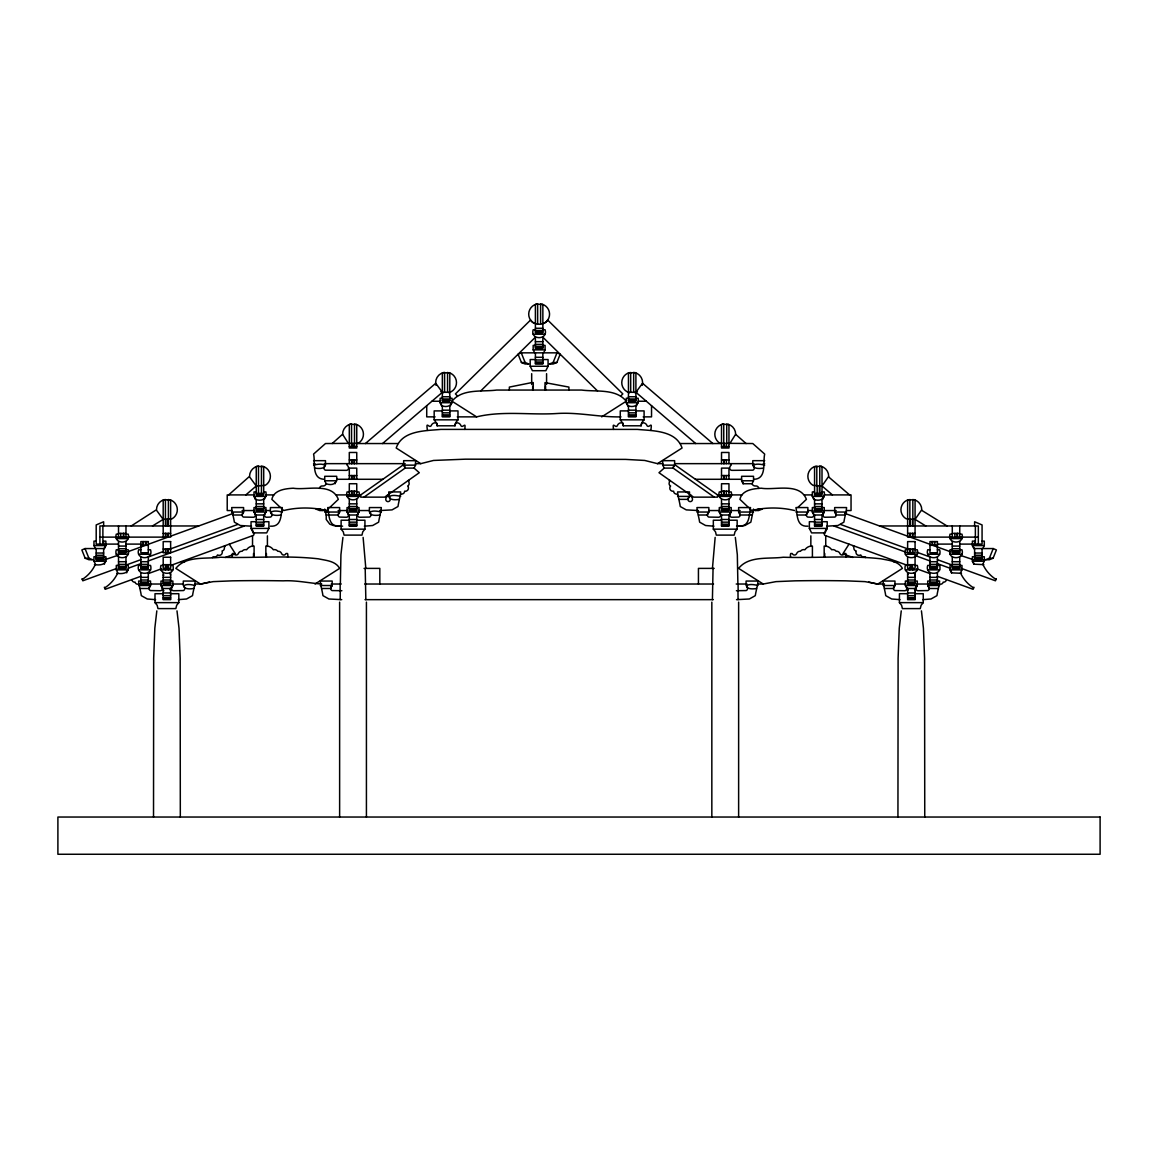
<?xml version="1.0" encoding="UTF-8"?>
<svg xmlns="http://www.w3.org/2000/svg" width="1158" height="1158" viewBox="0 0 1158 1158"><rect width="100%" height="100%" fill="white"/><g stroke="black" fill="none" stroke-linecap="round" stroke-linejoin="round"><path stroke-width="1.5" d="M340.119 590.725L340.191 584.023M340.206 599.656L340.293 590.725M712.416 599.656L713.053 568.39M340.365 584.023L340.93 554.74L342.927 537.399M712.445 568.39L715.152 537.399M85.171 558.243L88.905 558.243L92.626 559.734L88.905 559.734L85.171 558.243L81.856 549.949L85.026 548.559L104.379 548.559L105.87 545.592L105.87 541.119L103.641 541.119L103.641 544.101L96.201 544.101L96.201 524.936L103.641 521.766L103.641 525.964M94.435 564.626C100.746 565.567 107.564 564.612 105.87 556.752L103.641 556.752M116.755 573.297C123.081 574.223 129.899 573.282 128.205 565.422L125.976 565.422M178.231 599.656L186.568 598.99L192.518 595.646C193.227 590.58 194.862 585.977 195.21 581.055L183.297 581.055L183.297 585.514A3.908 3.908 0 0 1 184.788 588.496A2.229 2.229 0 0 1 183.398 590.566L173.613 590.725A2.229 2.229 0 0 1 171.384 588.496L162.453 588.496A2.229 2.229 0 0 1 160.209 590.725L150.424 590.566A2.229 2.229 0 0 1 149.049 588.496L150.54 585.514L150.54 581.055L148.311 581.055M256.251 491.933L254.007 491.933L254.007 496.406A3.908 3.908 0 0 1 255.498 499.373C261.954 501.834 267.324 498.649 265.92 491.933L263.691 491.933M270.393 526.181C281.886 527.02 280.728 514.89 282.306 507.566L270.393 507.566L270.393 512.039A3.908 3.908 0 0 1 271.884 515.006A2.229 2.229 0 0 1 270.509 517.076L266.673 517.25A2.229 2.229 0 0 1 264.429 515.006L255.498 515.006A2.229 2.229 0 0 1 253.269 517.25L243.484 517.076A2.229 2.229 0 0 1 242.109 515.006L243.585 512.039L243.585 507.566L231.687 507.566C232.02 512.487 233.655 517.09 234.365 522.157L240.314 525.515L251.532 526.181M326.223 483.74C332.679 486.201 338.049 483.016 336.645 476.3L324.732 476.3L324.732 480.773L326.223 483.74A3.532 3.532 0 0 1 322.503 485.984A2.663 2.663 0 0 0 319.521 488.444M364.336 526.181L372.673 525.515L378.637 522.157C379.332 517.09 380.968 512.487 381.315 507.566L369.402 507.566L369.402 512.039A3.908 3.908 0 0 1 370.893 515.006A2.229 2.229 0 0 1 369.518 517.076L359.718 517.25A2.229 2.229 0 0 1 357.489 515.006L348.558 515.006A2.229 2.229 0 0 1 346.329 517.25L339.511 517.076A2.229 2.229 0 0 1 338.136 515.006L339.627 512.039L339.627 507.566L327.714 507.566C329.292 514.89 328.119 527.02 339.627 526.181M379.824 510.548L392.026 509.882L397.99 506.524C398.685 501.457 400.321 496.854 400.668 491.933L388.755 491.933L388.755 496.406A3.908 3.908 0 0 1 390.246 499.373A2.229 2.229 0 0 1 388.871 501.443L388.017 501.617A2.229 2.229 0 0 1 385.773 499.373A3.908 3.908 0 0 1 387.264 496.406L387.264 495.306M414.072 468.107L415.548 465.14L415.548 460.667L403.65 460.667L403.65 465.14A3.908 3.908 0 0 1 405.126 468.107L414.072 468.107L419.283 472.71L384.659 497.144L360.717 497.144L360.717 494.915L403.65 464.604M442.356 398.251L440.127 398.251L440.127 402.723A3.908 3.908 0 0 1 441.603 405.691C448.059 408.152 453.429 404.967 452.025 398.251L449.796 398.251M442.356 410.902L434.163 410.902L434.163 419.833L436.667 423.278A7.817 7.817 0 0 1 437.145 425.797L455.007 425.797L455.832 422.482L457.989 419.833L457.989 410.902L449.796 410.902M543.594 352.843L545.085 349.861L545.085 345.402L542.856 345.402M628.461 398.251L626.232 398.251L626.232 402.723A3.908 3.908 0 0 1 627.723 405.691C634.164 408.152 639.549 404.967 638.145 398.251L635.901 398.251M628.461 410.902L620.268 410.902L620.268 419.833L622.772 423.278A7.817 7.817 0 0 1 623.25 425.797L641.112 425.797L641.937 422.482L644.094 419.833L644.094 410.902L635.901 410.902M752.034 483.74L753.525 480.773L753.525 476.3L741.612 476.3L741.612 480.773A3.908 3.908 0 0 1 743.103 483.74L752.034 483.74A3.532 3.532 0 0 0 755.754 485.984A2.663 2.663 0 0 1 758.736 488.444M736.546 526.181L744.884 525.515L750.847 522.157L753.525 509.057M754.263 479.282C767.045 478.659 762.746 462.042 764.685 454.081L752.787 443.543L720.03 443.282A10.422 10.422 0 0 1 722.534 424.19L728.961 424.61L728.961 448.016L721.521 448.016L721.521 424.61L722.534 424.19M736.531 599.656L749.356 598.99L755.305 595.646C756.015 590.58 757.65 585.977 757.998 581.055L746.085 581.055L746.085 585.514A3.908 3.908 0 0 1 747.576 588.496A2.229 2.229 0 0 1 746.186 590.566L736.401 590.725M814.566 491.933L812.337 491.933L812.337 496.406A3.908 3.908 0 0 1 813.828 499.373C820.269 501.834 825.654 498.649 824.25 491.933L822.006 491.933M826.725 526.181L837.943 525.515L843.893 522.157C844.602 517.09 846.237 512.487 846.585 507.566L834.672 507.566L834.672 512.039L836.163 515.006A2.229 2.229 0 0 1 834.773 517.076L824.988 517.25A2.229 2.229 0 0 1 822.759 515.006L824.25 512.039L824.25 507.566L822.006 507.566M814.566 521.708L809.355 521.708L809.355 528.41L811.584 532.883L824.988 532.883L827.217 528.41L827.217 521.708L822.006 521.708M929.961 581.055L927.717 581.055L927.717 585.514L929.208 588.496A2.229 2.229 0 0 1 927.833 590.566L918.048 590.725A2.229 2.229 0 0 1 915.804 588.496L917.295 585.514L917.295 581.055L915.066 581.055M922.665 599.656L931.003 598.99L936.952 595.646C937.647 590.58 939.283 585.977 939.63 581.055L937.401 581.055M982.809 548.559L984.3 545.592L984.3 541.119L982.071 541.119M642.256 385.353L642.603 382.647A10.422 10.422 0 0 0 634.888 372.586L628.461 373.006L628.461 401.233L635.901 401.233L635.901 373.006L634.888 372.586M729.815 443.543L735.663 434.25A10.422 10.422 0 0 0 727.933 424.19M815.594 466.269A10.422 10.422 0 0 0 813.075 485.361L822.006 485.984L828.708 476.343A10.422 10.422 0 0 0 820.993 466.269L814.566 466.688L814.566 494.915L822.006 494.915L822.006 466.688L820.993 466.269M908.654 499.663A10.422 10.422 0 0 0 906.135 518.755L915.066 519.377L921.768 509.723A10.422 10.422 0 0 0 914.038 499.663L907.626 500.082L907.626 537.124L978.336 537.124M156.822 610.874L154.825 628.215L153.667 658.251L153.522 817.041M901.257 610.874L899.259 628.215L898.101 658.251L897.942 817.041M973.892 587.207L973.125 589.306L937.401 576.308M996.227 578.696L995.46 580.795L961.357 568.39M553.119 362.512L556.998 352.843L560.168 354.218L556.853 362.512L553.119 364.003L549.399 364.003L553.119 362.512L556.853 362.512M985.632 559.734L989.366 558.243L993.231 548.559L996.401 549.949L993.086 558.243L989.366 559.734L983.185 559.734M849.002 544.173L842.85 553.814L852.881 557.461M628.461 392.301L635.901 392.301L642.531 383.269L712.865 443.543M853.764 545.896L853.243 546.431A1.795 1.795 0 0 1 853.88 547.98A2.794 2.794 0 0 0 856.196 550.976A3.156 3.156 0 0 0 860.756 554.943A2.794 2.794 0 0 0 864.056 556.81A1.795 1.795 0 0 1 865.663 557.23L865.663 557.563M620.789 395.964L622.83 393.894L547.662 320.013C544.144 325.731 534.128 325.731 530.596 320.013L455.427 393.894L457.468 395.964M480.758 390.912L535.401 337.21L535.401 348.37L542.856 348.37L542.856 337.21L597.499 390.912M328.669 508.521L326.527 510.548C312.892 507.161 297.288 507.161 283.652 510.548L281.51 508.521M329.74 507.494L338.324 499.373C331.854 482.133 306.552 490.471 293.292 488.213C285.36 488.662 273.809 489.906 271.855 499.373L280.439 507.494M797.833 507.494L806.402 499.373C799.932 482.133 774.63 490.471 761.385 488.213C753.438 488.662 741.887 489.906 739.933 499.373L748.517 507.494M332.172 443.543L342.594 434.25A10.422 10.422 0 0 1 350.324 424.19L356.751 424.61L356.751 448.016L349.296 448.016L349.296 424.61L350.324 424.19M125.976 534.156L128.205 534.156C131.549 544.665 112.948 544.665 116.292 534.156L118.521 534.156M125.976 549.789L128.205 549.789C131.549 560.298 112.948 560.298 116.292 549.789L118.521 549.789M148.311 549.789L150.54 549.789C153.884 560.298 135.283 560.298 138.627 549.789L140.856 549.789M148.311 565.422L150.54 565.422C153.884 575.931 135.283 575.931 138.627 565.422L140.856 565.422M254.456 532.883L253.559 535.329L170.631 565.48L172.875 565.422C176.219 575.931 157.618 575.931 160.962 565.422L163.191 565.422M170.631 593.707L178.824 593.707L178.824 602.638L176.667 605.287L175.842 608.601L157.98 608.601L157.155 605.287L154.998 602.638L154.998 593.707L163.191 593.707M263.691 521.708L268.902 521.708L268.902 528.41L266.673 532.883L253.269 532.883A5.862 5.862 0 0 0 251.04 528.41L251.04 521.708L256.251 521.708M356.751 491.933L358.98 491.933C362.324 502.442 343.723 502.442 347.067 491.933L349.296 491.933M542.856 329.769L545.085 329.769C548.429 340.278 529.828 340.278 533.172 329.769L535.401 329.769M542.856 359.545L548.067 359.545L548.067 366.246L545.823 370.705L532.434 370.705L530.19 366.246L530.19 359.545L535.401 359.545M356.751 520.217L364.929 520.217L364.929 529.163L362.772 531.797L361.962 535.112L344.085 535.112L343.26 531.797L341.118 529.163L341.118 520.217L349.296 520.217M714.254 497.144L673.131 468.107L664.2 468.107L658.989 472.71L693.599 497.144L717.555 497.144L717.555 494.915L674.622 464.604M728.961 491.933L731.19 491.933C734.534 502.442 715.933 502.442 719.277 491.933L721.521 491.933M728.961 520.217L737.154 520.217L737.154 529.163L734.997 531.797L734.172 535.112L716.31 535.112L715.485 531.797L713.328 529.163L713.328 520.217L721.521 520.217M915.066 549.789L917.295 549.789C920.639 560.298 902.039 560.298 905.382 549.789L907.626 549.789M915.066 565.422L917.295 565.422C920.639 575.931 902.039 575.931 905.382 565.422L907.626 565.422L824.699 535.329L823.801 532.883M937.401 549.789L939.63 549.789C942.974 560.298 924.374 560.298 927.717 549.789L929.961 549.789M959.736 534.156L961.965 534.156C965.309 544.665 946.708 544.665 950.052 534.156L952.281 534.156M937.401 565.422L939.63 565.422C942.974 575.931 924.374 575.931 927.717 565.422L929.961 565.422M959.736 549.789L961.965 549.789C965.309 560.298 946.708 560.298 950.052 549.789L952.281 549.789M915.066 593.707L923.259 593.707L923.259 602.638L921.102 605.287L920.277 608.601L902.415 608.601L901.59 605.287L899.433 602.638L899.433 593.707L907.626 593.707M959.736 565.422L961.965 565.422L961.965 569.881L960.474 572.863A34.306 34.306 0 0 0 973.646 587.902M982.071 556.752L984.3 556.752L984.3 561.225L982.809 564.192A34.697 34.697 0 0 0 995.981 579.391M228.662 494.915L249.549 476.343A10.422 10.422 0 0 1 257.279 466.269L263.691 466.688L263.691 494.915L256.251 494.915L256.251 466.688L257.279 466.269M245.829 494.915L256.251 485.984L265.182 485.361A10.422 10.422 0 0 0 262.663 466.269M365.407 443.543L435.741 383.269L442.356 392.301L449.796 392.301M382.56 443.543L442.356 392.301M364.003 497.144L405.126 468.107L403.65 465.14L415.548 465.14M315.063 584.023L339.627 568.39C335.588 560.892 325.76 560.443 318.349 558.822C285.881 555.131 253.095 558.33 220.512 557.23C205.994 559.155 185.989 555.536 175.842 568.39L200.421 584.023L213.173 581.634L232.324 580.838A1523.016 1523.016 0 0 1 283.16 580.838C296.216 580.144 309.012 583.111 321.75 584.023M601.668 416.866L626.232 401.233C616.099 388.364 596.081 391.983 581.562 390.058L496.695 390.058C482.177 391.983 462.172 388.364 452.025 401.233L476.604 416.866C502.688 410.54 530.451 415.244 556.998 413.507C578.595 412.089 599.612 417.358 620.963 416.866M657.498 463.649L682.062 448.016C676.011 430.269 652.794 430.863 637.392 429.401L440.865 429.401C425.478 430.863 402.26 430.269 396.195 448.016L420.759 463.649L433.526 460.45L465.429 459.176L625.595 459.393L644.731 460.45L657.498 463.649L662.825 463.649M131.245 525.964L156.489 509.723A10.422 10.422 0 0 1 164.219 499.663L170.631 500.082L170.631 537.124L99.921 537.124M152.509 525.964L163.191 519.377L172.122 518.755A10.422 10.422 0 0 0 169.618 499.663M669.874 480.396L669.208 480.758A1.795 1.795 0 0 1 669.324 482.408A2.794 2.794 0 0 0 670.583 485.998A3.156 3.156 0 0 0 673.652 491.195A2.794 2.794 0 0 0 676.2 494.017A1.795 1.795 0 0 1 677.589 494.915M556.998 352.843L521.259 352.843L518.089 354.218L521.418 362.512L525.139 364.003L528.859 364.003L525.139 362.512L521.418 362.512M536.429 304.105L535.401 304.525L535.401 332.737L542.856 332.737L542.856 304.525L536.429 304.105A10.422 10.422 0 0 0 533.925 323.198M443.384 372.586L442.356 373.006L442.356 401.233L449.796 401.233L449.796 373.006L443.384 372.586A10.422 10.422 0 0 0 435.654 382.647L436.016 385.353M164.219 499.663L163.191 500.082L163.191 537.124M448.768 392.721L451.287 391.679A10.422 10.422 0 0 0 448.768 372.586M634.888 392.721L637.392 391.679M209.497 582.025L201.159 584.023L195.21 584.023M763.209 584.023L775.961 581.634L795.112 580.838A1523.016 1523.016 0 0 1 845.948 580.838L865.084 581.634L877.851 584.023L902.415 568.39C898.376 560.892 888.548 560.443 881.137 558.822C848.669 555.131 815.883 558.33 783.3 557.23C768.782 559.155 748.777 555.536 738.63 568.39L763.209 584.023L757.81 584.023M118.637 555.087L104.756 559.734M127.626 551.816L145.503 545.317M148.311 544.303L168.026 537.124L168.026 533.404M170.631 536.183L233.438 513.341M116.9 568.39L82.797 580.795L82.03 578.696M125.976 565.09L140.856 559.676M163.191 551.555L148.311 556.969L148.311 568.39L140.856 568.39L140.856 557.23M170.125 549.037L237.622 524.502M128.205 568.245L140.856 563.642M148.311 560.935L244.222 526.05M140.856 576.308L105.132 589.306L104.365 587.207M148.311 573.601L161.541 568.795M225.376 557.461L235.407 553.814L229.255 544.173M738.63 526.181C750.138 527.02 748.98 514.89 750.543 507.566L738.63 507.566L738.63 512.039A3.908 3.908 0 0 1 740.121 515.006A2.229 2.229 0 0 1 738.746 517.076L731.943 517.25A2.229 2.229 0 0 1 729.699 515.006L720.768 515.006A2.229 2.229 0 0 1 718.539 517.25L708.754 517.076A2.229 2.229 0 0 1 707.364 515.006L708.855 512.039L708.855 507.566L696.942 507.566C697.29 512.487 698.925 517.09 699.635 522.157L705.584 525.515L713.921 526.181M535.401 328.279L542.856 328.279M535.401 330.508L542.856 330.508M535.401 331.999L542.856 331.999M533.172 334.228L545.085 334.228M535.401 341.668L542.856 341.668M535.401 344.36L542.856 344.36M535.401 345.402L533.172 345.402L533.172 349.861L534.663 352.843M535.401 346.358L542.856 346.358M535.401 347.704L542.856 347.704M533.172 349.861L545.085 349.861M535.401 357.301L542.856 357.301M535.401 359.993L542.856 359.993M535.401 361.991L542.856 361.991M535.401 363.337L542.856 363.337M530.19 366.246L548.067 366.246M442.356 396.76L449.796 396.76M628.461 396.76L635.901 396.76M442.356 398.989L449.796 398.989M628.461 398.989L635.901 398.989M442.356 400.48L449.796 400.48M628.461 400.48L635.901 400.48M431.934 401.233L440.127 401.233M638.145 401.233L646.323 401.233M442.356 410.164L449.796 410.164M628.461 410.164L635.901 410.164M442.356 412.841L449.796 412.841M628.461 412.841L635.901 412.841M442.356 414.854L449.796 414.854M628.461 414.854L635.901 414.854M442.356 416.185L449.796 416.185M628.461 416.185L635.901 416.185M435.09 416.866L426.723 416.866L426.723 405.691M457.294 416.866L476.604 416.866M643.168 416.866L651.534 416.866L651.534 405.691M434.163 419.833L457.989 419.833M620.268 419.833L644.094 419.833M436.465 422.815L434.916 422.815A4.183 4.183 0 0 0 431.181 425.797C428.822 428.59 425.724 420.021 427.461 430.4M455.687 422.815L457.236 422.815A4.183 4.183 0 0 1 460.971 425.797C462.882 428.576 466.211 420.774 464.691 429.401M622.57 422.815L621.021 422.815A4.183 4.183 0 0 0 617.301 425.797C615.39 428.576 612.046 420.774 613.566 429.401M641.793 422.815L643.356 422.815A4.183 4.183 0 0 1 647.076 425.797C649.435 428.59 652.547 420.021 650.796 430.4M355.723 424.19A10.422 10.422 0 0 1 358.227 443.282L325.485 443.543L313.572 454.081C315.512 462.042 311.227 478.659 323.994 479.282M357.59 443.543L397.99 443.543M680.267 443.543L720.667 443.543M349.296 446.525L356.751 446.525M721.521 446.525L728.961 446.525M349.296 459.929L356.751 459.929M721.521 459.929L728.961 459.929M313.572 460.667L325.485 460.667L325.485 465.14A3.908 3.908 0 0 0 323.994 468.107A2.229 2.229 0 0 0 325.369 470.177L346.329 470.351A2.229 2.229 0 0 0 348.558 468.107A3.908 3.908 0 0 0 347.067 465.14L347.067 463.649M764.685 460.667L752.787 460.667L752.787 465.14A3.908 3.908 0 0 1 754.263 468.107A2.229 2.229 0 0 1 752.888 470.177L731.943 470.351A2.229 2.229 0 0 1 729.699 468.107A3.908 3.908 0 0 1 731.19 465.14L731.19 463.649M313.572 463.649L315.063 463.649M324.283 463.649L405.126 463.649M415.433 463.649L420.759 463.649M674.622 463.649L753.974 463.649M763.209 463.649L764.685 463.649M313.572 465.14C328.93 461.231 327.931 470.394 315.063 468.107M662.709 465.14L674.622 465.14L674.622 460.667L662.709 460.667L662.709 465.14L664.2 468.107M764.685 465.14C749.327 461.231 750.341 470.394 763.209 468.107M349.296 475.562L356.751 475.562M721.521 475.562L728.961 475.562M336.645 479.282L382.864 479.282M695.408 479.282L741.612 479.282M324.732 480.773L336.645 480.773A3.908 3.908 0 0 0 335.154 483.74M753.525 480.773L741.612 480.773L743.103 483.74M349.296 491.195L356.751 491.195M721.521 491.195L728.961 491.195M256.251 493.424L263.691 493.424M814.566 493.424L822.006 493.424M254.007 494.915L227.214 494.915L227.214 510.548L231.687 510.548M265.92 494.915L273.867 494.915M336.327 494.915L360.717 494.915M387.829 494.915L388.755 494.915M689.502 494.915L690.443 494.915M717.555 494.915L741.945 494.915M804.405 494.915L812.337 494.915M824.25 494.915L851.043 494.915L851.043 510.548L846.585 510.548M347.067 496.406L358.98 496.406M400.668 496.406C385.296 492.497 386.309 501.66 399.177 499.373M677.589 496.406L689.502 496.406L689.502 491.933L677.589 491.933C677.937 496.854 679.572 501.457 680.267 506.524L686.231 509.882L698.433 510.548M719.277 496.406L731.19 496.406M679.08 499.373L688.011 499.373A2.229 2.229 0 0 0 689.401 501.443L690.255 501.617A2.229 2.229 0 0 0 692.484 499.373A3.908 3.908 0 0 0 690.993 496.406L690.993 495.306M256.251 503.846L263.691 503.846M349.296 503.846L356.751 503.846M721.521 503.846L728.961 503.846M814.566 503.846L822.006 503.846M256.251 506.524L263.691 506.524M349.296 506.524L356.751 506.524M721.521 506.524L728.961 506.524M814.566 506.524L822.006 506.524M256.251 507.566L254.007 507.566L254.007 512.039A3.908 3.908 0 0 1 255.498 515.006L254.007 512.039L265.92 512.039L265.92 507.566L263.691 507.566M349.296 507.566L347.067 507.566L347.067 512.039A3.908 3.908 0 0 1 348.558 515.006L347.067 512.039L358.98 512.039L358.98 507.566L356.751 507.566M721.521 507.566L719.277 507.566L719.277 512.039A3.908 3.908 0 0 1 720.768 515.006L719.277 512.039L731.19 512.039L731.19 507.566L728.961 507.566M814.566 507.566L812.337 507.566L812.337 512.039A3.908 3.908 0 0 1 813.828 515.006L822.759 515.006A3.908 3.908 0 0 1 824.25 512.039L812.337 512.039L813.828 515.006A2.229 2.229 0 0 1 811.584 517.25L807.763 517.076A2.229 2.229 0 0 1 806.373 515.006L807.864 512.039L807.864 507.566L795.951 507.566C797.529 514.89 796.371 527.02 807.864 526.181M256.251 508.536L263.691 508.536M349.296 508.536L356.751 508.536M721.521 508.536L728.961 508.536M814.566 508.536L822.006 508.536M256.251 509.882L263.691 509.882M349.296 509.882L356.751 509.882M721.521 509.882L728.961 509.882M814.566 509.882L822.006 509.882M242.109 510.548L254.485 510.548M265.356 510.548L270.393 510.548M338.136 510.548L347.545 510.548M358.546 510.548L369.402 510.548M708.855 510.548L719.726 510.548M730.712 510.548L740.121 510.548M807.864 510.548L812.902 510.548M823.787 510.548L836.163 510.548M231.687 512.039L243.585 512.039A3.908 3.908 0 0 0 242.109 515.006L233.163 515.006A3.908 3.908 0 0 0 232.932 513.747A3.908 3.908 0 0 1 233.134 514.586M282.306 512.039C266.933 508.13 267.947 517.293 280.815 515.006M324.732 512.039L339.627 512.039A3.908 3.908 0 0 0 338.136 515.006L326.223 515.006L324.732 509.057M381.315 512.039C365.942 508.13 366.956 517.293 379.824 515.006M696.942 512.039L708.855 512.039A3.908 3.908 0 0 0 707.364 515.006L698.433 515.006M753.525 512.039L738.63 512.039L740.121 515.006L752.034 515.006M795.951 512.039L807.864 512.039A3.908 3.908 0 0 0 806.373 515.006L797.442 515.006M846.585 512.039L834.672 512.039A3.908 3.908 0 0 1 836.163 515.006L845.094 515.006A3.908 3.908 0 0 1 845.326 513.747M256.251 519.479L263.691 519.479M349.296 519.479L356.751 519.479M721.521 519.479L728.961 519.479M814.566 519.479L822.006 519.479M256.251 522.157L263.691 522.157M349.296 522.157L356.751 522.157M721.521 522.157L728.961 522.157M814.566 522.157L822.006 522.157M256.251 524.169L263.691 524.169M349.296 524.169L356.751 524.169M721.521 524.169L728.961 524.169M814.566 524.169L822.006 524.169M256.251 525.515L263.691 525.515M349.296 525.515L356.751 525.515M721.521 525.515L728.961 525.515M814.566 525.515L822.006 525.515M198.727 525.964L99.921 525.964L99.921 544.101M879.53 525.964L978.336 525.964L978.336 544.101M342.594 526.181L333.374 525.515L329.798 524.169L326.223 519.479L326.223 515.006M268.902 528.41L251.04 528.41L253.269 532.883M809.355 528.41L827.217 528.41A5.862 5.862 0 0 0 824.988 532.883M341.118 529.163L364.929 529.163M713.328 529.163L737.154 529.163M118.521 533.404L125.976 533.404M163.191 533.404L170.631 533.404M907.626 533.404L915.066 533.404M952.281 533.404L959.736 533.404M116.292 538.615L128.205 538.615M950.052 538.615L961.965 538.615M96.201 541.119L93.957 541.119L93.957 545.592L95.448 548.559M104.625 544.101L118.521 544.101M125.976 544.101L140.856 544.101M937.401 544.101L952.281 544.101M959.736 544.101L982.071 544.101L982.071 524.936L974.616 521.766L974.616 525.964M140.856 545.317L148.311 545.317M929.961 545.317L937.401 545.317M93.957 545.592L105.87 545.592A3.908 3.908 0 0 0 104.379 548.559M984.3 545.592L972.387 545.592L972.387 541.119L974.616 541.119L974.616 544.101M118.521 546.069L125.976 546.069M952.281 546.069L959.736 546.069M973.878 548.559L972.387 545.592A3.908 3.908 0 0 1 973.878 548.559L993.231 548.559M118.521 548.747L125.976 548.747M952.281 548.747L959.736 548.747M163.191 549.037L170.631 549.037M907.626 549.037L915.066 549.037M118.521 550.759L125.976 550.759M952.281 550.759L959.736 550.759M118.521 552.091L125.976 552.091M952.281 552.091L959.736 552.091M96.201 553.032L103.641 553.032M974.616 553.032L982.071 553.032M116.292 554.248L128.205 554.248M138.627 554.248L150.54 554.248M905.382 554.248L917.295 554.248M927.717 554.248L939.63 554.248M950.052 554.248L961.965 554.248M96.201 555.261L103.641 555.261M974.616 555.261L982.071 555.261M96.201 556.752L93.957 556.752L93.957 561.225L95.448 564.192A34.697 34.697 0 0 1 82.29 579.391M974.616 556.752L972.387 556.752L972.387 561.225A3.908 3.908 0 0 1 973.878 564.192L983.822 564.626M96.201 557.056L103.641 557.056M974.616 557.056L982.071 557.056M989.366 558.243L993.086 558.243M96.201 558.388L103.641 558.388M974.616 558.388L982.071 558.388M96.201 559.285L103.641 559.285M974.616 559.285L982.071 559.285M973.502 559.734L961.212 555.666M93.957 561.225L105.87 561.225A3.908 3.908 0 0 0 104.379 564.192M984.3 561.225L972.387 561.225L973.878 564.192M118.521 561.702L125.976 561.702M140.856 561.702L148.311 561.702M181.053 561.702L184.788 561.702M893.484 561.702L897.204 561.702M929.961 561.702L937.401 561.702M952.281 561.702L959.736 561.702M118.521 564.38L125.976 564.38M140.856 564.38L148.311 564.38M929.961 564.38L937.401 564.38M952.281 564.38L959.736 564.38M163.191 564.67L170.631 564.67M907.626 564.67L915.066 564.67M118.521 565.422L116.292 565.422L116.292 569.881L117.783 572.863A34.306 34.306 0 0 1 104.625 587.902M952.281 565.422L950.052 565.422L950.052 569.881A3.908 3.908 0 0 1 951.543 572.863L961.502 573.297M118.521 566.392L125.976 566.392M140.856 566.392L148.311 566.392M929.961 566.392L937.401 566.392M952.281 566.392L959.736 566.392M118.521 567.724L125.976 567.724M140.856 567.724L148.311 567.724M929.961 567.724L937.401 567.724M952.281 567.724L959.736 567.724M364.09 568.39L379.824 568.39L379.824 584.023M714.168 568.39L698.433 568.39L698.433 584.023M116.292 569.881L128.205 569.881A3.908 3.908 0 0 0 126.714 572.863M138.627 569.881L150.54 569.881M160.962 569.881L172.875 569.881M905.382 569.881L917.295 569.881M927.717 569.881L939.63 569.881M961.965 569.881L950.052 569.881L951.543 572.863M163.191 575.092L163.944 575.092M170.631 575.092L169.893 572.863M907.626 575.092L908.364 572.863M915.066 575.092L914.328 572.863M140.856 577.335L148.311 577.335M163.191 577.335L170.631 577.335M907.626 577.335L915.066 577.335M929.961 577.335L937.401 577.335M140.856 580.013L148.311 580.013M163.191 580.013L170.631 580.013M907.626 580.013L915.066 580.013M929.961 580.013L937.401 580.013M140.856 581.055L138.627 581.055C138.974 585.977 140.61 590.58 141.305 595.646L147.269 598.99L155.606 599.656M163.191 581.055L160.962 581.055L160.962 585.514A3.908 3.908 0 0 1 162.453 588.496L160.962 585.514L172.875 585.514L172.875 581.055L170.631 581.055M907.626 581.055L905.382 581.055L905.382 585.514A3.908 3.908 0 0 1 906.873 588.496L915.804 588.496A3.908 3.908 0 0 1 917.295 585.514L905.382 585.514L906.873 588.496A2.229 2.229 0 0 1 904.644 590.725L894.859 590.566A2.229 2.229 0 0 1 893.484 588.496L894.96 585.514L894.96 581.055L883.062 581.055C883.395 585.977 885.03 590.58 885.74 595.646L891.689 598.99L900.027 599.656M140.856 582.025L148.311 582.025M163.191 582.025L170.631 582.025M907.626 582.025L915.066 582.025M929.961 582.025L937.401 582.025M140.856 583.357L148.311 583.357M163.191 583.357L170.631 583.357M907.626 583.357L915.066 583.357M929.961 583.357L937.401 583.357M139.742 584.023L138.627 584.023A2.663 2.663 0 0 1 136.412 583.878L135.935 583.56A2.663 2.663 0 0 1 135.066 582.112A2.663 2.663 0 0 1 133.402 581.866L132.924 581.548A2.663 2.663 0 0 1 131.925 579.565M149.425 584.023L161.469 584.023M172.412 584.023L183.297 584.023M331.246 584.023L341.219 584.023M364.712 584.023L713.545 584.023M736.213 584.023L747.011 584.023M884.538 584.023L877.098 584.023L868.761 582.025M894.96 584.023L905.86 584.023M916.789 584.023L928.832 584.023M938.516 584.023L939.63 584.023A2.663 2.663 0 0 0 941.859 583.878L942.322 583.56A2.663 2.663 0 0 0 943.191 582.112A2.663 2.663 0 0 0 944.87 581.866L945.348 581.548A2.663 2.663 0 0 0 946.332 579.565M138.627 585.514L150.54 585.514A3.908 3.908 0 0 0 149.049 588.496L140.118 588.496M195.21 585.514C179.837 581.606 180.851 590.783 193.719 588.496M320.274 585.514L332.172 585.514L332.172 581.055L320.274 581.055C320.607 585.977 322.242 590.58 322.952 595.646L328.901 598.99L341.726 599.656M757.998 585.514C742.625 581.606 743.639 590.783 756.507 588.496M883.062 585.514L894.96 585.514A3.908 3.908 0 0 0 893.484 588.496L884.538 588.496M939.63 585.514L927.717 585.514A3.908 3.908 0 0 1 929.208 588.496L938.139 588.496M321.75 588.496L330.696 588.496A2.229 2.229 0 0 0 332.071 590.566L341.856 590.725M163.191 590.725L163.944 590.725M170.631 590.725L169.893 588.496M907.626 590.725L908.364 588.496M915.066 590.725L914.328 588.496M163.191 592.968L170.631 592.968M907.626 592.968L915.066 592.968M163.191 595.646L170.631 595.646M907.626 595.646L915.066 595.646M163.191 597.658L170.631 597.658M907.626 597.658L915.066 597.658M163.191 598.99L170.631 598.99M907.626 598.99L915.066 598.99M365.002 599.656L713.256 599.656M154.998 602.638L178.824 602.638M899.433 602.638L923.259 602.638M844.819 513.341L929.961 544.303M932.755 545.317L950.631 551.816M840.65 524.502L908.147 549.037M916.716 552.163L929.961 556.969L929.961 568.39L937.401 568.39L937.401 557.23M937.401 559.676L952.281 565.09M834.05 526.05L906.396 552.366M914.806 555.42L929.961 560.935M937.401 563.642L950.052 568.245M916.716 568.795L929.961 573.601M914.038 499.663L915.066 500.082L915.066 537.124M629.489 392.721L626.97 391.679A10.422 10.422 0 0 1 629.489 372.586M440.865 391.679L443.384 392.721M794.605 510.548C780.97 507.161 765.366 507.161 751.73 510.548L749.588 508.521M408.383 480.396L409.049 480.758A1.795 1.795 0 0 0 408.933 482.408A2.794 2.794 0 0 1 407.674 485.998A3.156 3.156 0 0 1 404.605 491.195A2.794 2.794 0 0 1 402.072 494.017A1.795 1.795 0 0 0 400.668 494.915M921.681 510.331L947.012 525.964M915.066 519.377L925.749 525.964M828.636 476.951L849.596 494.915M822.006 485.984L832.428 494.915M635.901 392.301L695.697 443.543M735.648 434.322L746.085 443.543M224.507 545.896L225.014 546.431A1.795 1.795 0 0 0 224.377 547.98A2.794 2.794 0 0 1 222.061 550.976A3.156 3.156 0 0 1 217.501 554.943A2.794 2.794 0 0 1 214.201 556.81A1.795 1.795 0 0 0 212.594 557.23L212.594 557.563M249.621 476.951L256.251 485.984M156.576 510.331L163.191 519.377M342.609 434.322L348.457 443.543M521.259 352.843L525.139 362.512M85.026 548.559L88.905 558.243M622.772 423.278L623.25 425.797M436.667 423.278L437.145 425.797M921.435 610.874L923.433 628.215L924.591 658.251L924.75 817.041M735.33 537.399L737.328 554.74L737.892 584.023M363.12 537.399L365.812 568.39M177 610.874L179.012 628.215L180.17 658.251L180.315 817.041M813.828 499.373L812.337 496.406L824.25 496.406A3.908 3.908 0 0 0 822.759 499.373M627.723 405.691L626.232 402.723L638.145 402.723A3.908 3.908 0 0 0 636.654 405.691M441.603 405.691L440.127 402.723L452.025 402.723A3.908 3.908 0 0 0 450.549 405.691M255.498 499.373L254.007 496.406L265.92 496.406A3.908 3.908 0 0 0 264.429 499.373M365.204 568.39L365.841 599.656M738.066 584.023L738.153 590.725M737.964 590.725L738.051 599.656M982.071 548.559L982.071 559.734L974.616 559.734L974.616 548.559M975.369 525.964L975.369 544.101M959.736 525.964L959.736 537.124M959.736 541.597L959.736 552.757L952.281 552.757L952.281 541.597M959.736 557.23L959.736 568.39L952.281 568.39L952.281 557.23M957.492 533.404L957.492 537.124M957.13 533.404L957.13 537.124M954.887 533.404L954.887 537.124M952.281 525.964L952.281 537.124M937.401 572.863L937.401 584.023L929.961 584.023L929.961 572.863M934.795 541.597L934.795 545.317M932.566 541.597L932.566 545.317M932.19 541.597L932.19 545.317M915.066 557.23L915.066 568.39L907.626 568.39L907.626 557.23M915.066 572.863L915.066 584.023L907.626 584.023L907.626 572.863M915.066 588.496L915.066 599.656L907.626 599.656L907.626 588.496M912.837 499.503L912.837 525.964M912.837 533.404L912.837 537.124M912.837 549.037L912.837 552.757M912.837 568.39L912.837 569.881M912.461 519.377L912.461 525.964M912.461 533.404L912.461 537.124M912.461 549.037L912.461 552.757M912.461 564.67L912.461 568.39M912.084 568.39L912.084 565.422L910.593 565.422L910.593 568.39M910.231 519.377L910.231 525.964M910.231 533.404L910.231 537.124M910.231 549.037L910.231 552.757M910.231 564.67L910.231 568.39M909.855 499.503L909.855 525.964M909.855 533.404L909.855 537.124M909.855 549.037L909.855 552.757M909.855 568.39L909.855 569.881M825.741 535.85L825.741 546.446M824.742 553.51L824.742 557.23M824.163 557.23L824.163 546.069L825.741 546.069A8.656 8.656 0 0 1 831.69 549.789A4.096 4.096 0 0 1 836.163 551.28A3.532 3.532 0 0 1 839.883 553.51A2.388 2.388 0 0 0 844.341 553.51L845.832 553.51A5.153 5.153 0 0 1 845.832 557.23M822.006 499.373L822.006 510.548L814.566 510.548L814.566 499.373M822.006 515.006L822.006 526.181L814.566 526.181L814.566 515.006M819.777 466.109L819.777 493.424M819.401 485.984L819.401 493.424M817.172 485.984L817.172 493.424M816.795 466.109L816.795 485.984M812.409 557.23L812.409 546.069L810.846 546.069A8.656 8.656 0 0 0 804.897 549.789A4.096 4.096 0 0 0 800.424 551.28A3.532 3.532 0 0 0 796.704 553.51A2.388 2.388 0 0 1 792.231 553.51L790.74 553.51A5.153 5.153 0 0 0 790.74 557.23M810.846 535.85L810.846 546.446M738.63 602.117L738.63 817.041M728.961 463.649L728.961 452.474L721.521 452.474L721.521 463.649M728.961 479.282L728.961 468.107L721.521 468.107L721.521 479.282M728.961 494.915L728.961 483.74L721.521 483.74L721.521 494.915M728.961 499.373L728.961 510.548L721.521 510.548L721.521 499.373M728.961 515.006L728.961 526.181L721.521 526.181L721.521 515.006M726.732 424.031L726.732 443.905M726.356 443.905L726.356 446.525M726.356 459.929L726.356 463.649M726.356 475.562L726.356 479.282M726.356 491.195L726.356 494.915M724.126 443.905L724.126 446.525M724.126 459.929L724.126 463.649M724.126 475.562L724.126 479.282M724.126 491.195L724.126 494.915M723.75 424.031L723.75 446.525M723.75 459.929L723.75 463.649M723.75 475.562L723.75 479.282M723.75 491.195L723.75 494.915M711.837 602.117L711.837 817.041M635.901 405.691L635.901 416.866L628.461 416.866L628.461 405.691M633.672 372.427L633.672 392.301M630.69 372.427L630.69 392.301M568.911 390.058L568.911 387.09L545.013 382.618L545.013 390.058M546.576 373.687L546.576 384.528M545.577 386.338L545.577 390.058M542.856 352.843L542.856 364.003L535.401 364.003L535.401 352.843M540.612 303.946L540.612 323.806M537.645 303.946L537.645 323.806M533.259 390.058L533.259 382.618L531.681 382.618L509.346 387.09L509.346 390.058M532.68 386.338L532.68 390.058M531.681 373.687L531.681 384.528M449.796 405.691L449.796 416.866L442.356 416.866L442.356 405.691M447.567 372.427L447.567 392.301M444.585 372.427L444.585 392.301M366.42 602.117L366.42 817.041M356.751 463.649L356.751 452.474L349.296 452.474L349.296 463.649M356.751 479.282L356.751 468.107L349.296 468.107L349.296 479.282M356.751 494.915L356.751 483.74L349.296 483.74L349.296 494.915M356.751 499.373L356.751 510.548L349.296 510.548L349.296 499.373M356.751 515.006L356.751 526.181L349.296 526.181L349.296 515.006M354.507 424.031L354.507 446.525M354.507 459.929L354.507 463.649M354.507 475.562L354.507 479.282M354.507 491.195L354.507 494.915M354.145 443.905L354.145 446.525M354.145 459.929L354.145 463.649M354.145 475.562L354.145 479.282M354.145 491.195L354.145 494.915M351.902 443.905L351.902 446.525M351.902 459.929L351.902 463.649M351.902 475.562L351.902 479.282M351.902 491.195L351.902 494.915M351.54 424.031L351.54 446.525M351.54 459.929L351.54 463.649M351.54 475.562L351.54 479.282M351.54 491.195L351.54 494.915M339.627 602.117L339.627 817.041M267.411 535.85L267.411 546.446M266.412 553.51L266.412 557.23M265.848 557.23L265.848 546.069L267.411 546.069A8.656 8.656 0 0 1 273.375 549.789A4.096 4.096 0 0 1 277.833 551.28A3.532 3.532 0 0 1 281.553 553.51A2.388 2.388 0 0 0 286.026 553.51L287.517 553.51A5.153 5.153 0 0 1 287.517 557.23M263.691 499.373L263.691 510.548L256.251 510.548L256.251 499.373M263.691 515.006L263.691 526.181L256.251 526.181L256.251 515.006M261.462 466.109L261.462 493.424M258.48 466.109L258.48 493.424M254.094 557.23L254.094 546.069L252.531 546.069A8.656 8.656 0 0 0 246.567 549.789A4.096 4.096 0 0 0 242.109 551.28A3.532 3.532 0 0 0 238.374 553.51A2.388 2.388 0 0 1 233.916 553.51L232.425 553.51A5.153 5.153 0 0 0 232.425 557.23M253.53 553.51L253.53 557.23M252.531 535.85L252.531 546.446M170.631 572.863L170.631 584.023L163.191 584.023L163.191 572.863M170.631 588.496L170.631 599.656L163.191 599.656L163.191 588.496M168.402 499.503L168.402 525.964M168.402 533.404L168.402 537.124M168.402 549.037L168.402 552.757M168.402 564.67L168.402 569.881M168.026 519.377L168.026 525.964M168.026 549.037L168.026 552.757M168.026 564.67L168.026 568.39M167.664 568.39L167.664 565.422L166.173 565.422L166.173 568.39M165.797 519.377L165.797 525.964M165.797 533.404L165.797 537.124M165.797 549.037L165.797 552.757M165.797 564.67L165.797 568.39M165.42 499.503L165.42 525.964M165.42 533.404L165.42 537.124M165.42 549.037L165.42 552.757M165.42 564.67L165.42 569.881M148.311 572.863L148.311 584.023L140.856 584.023L140.856 572.863M146.067 541.597L146.067 545.317M145.705 541.597L145.705 545.317M143.462 541.597L143.462 545.317M143.1 541.597L143.1 545.317M125.976 525.964L125.976 537.124M125.976 541.597L125.976 552.757L118.521 552.757L118.521 541.597M125.976 557.23L125.976 568.39L118.521 568.39L118.521 557.23M123.732 533.404L123.732 537.124M123.37 533.404L123.37 537.124M120.765 533.404L120.765 537.124M118.521 525.964L118.521 537.124M103.641 548.559L103.641 559.734L96.201 559.734L96.201 548.559M102.888 525.964L102.888 544.101M541.828 304.105A10.422 10.422 0 0 1 544.347 323.198M641.112 425.797A7.817 7.817 0 0 1 641.604 423.278M455.007 425.797A7.817 7.817 0 0 1 455.485 423.278M822.759 515.006A3.908 3.908 0 0 1 824.25 512.039M915.804 588.496A3.908 3.908 0 0 1 917.295 585.514M171.413 588.061L171.384 588.496A3.908 3.908 0 0 1 172.875 585.514L171.413 588.061M264.473 514.586L264.429 515.006A3.908 3.908 0 0 1 265.92 512.039L264.473 514.586M330.725 588.061L330.696 588.496A3.908 3.908 0 0 1 332.172 585.514L330.725 588.061M357.518 514.586L357.489 515.006A3.908 3.908 0 0 1 358.98 512.039L357.518 514.586M673.16 467.687L673.131 468.107A3.908 3.908 0 0 1 674.622 465.14L673.16 467.687M688.055 498.953L688.011 499.373A3.908 3.908 0 0 1 689.502 496.406L688.055 498.953M729.743 514.586L729.699 515.006A3.908 3.908 0 0 1 731.19 512.039L729.743 514.586M758.591 509.057L754.871 510.548L758.591 510.548L762.311 509.057L758.591 509.057M319.666 509.057L315.946 509.057L319.666 510.548L323.4 510.548L319.666 509.057M148.311 541.597L140.856 541.597L140.856 552.757L148.311 552.757L148.311 541.597M170.631 541.597L163.191 541.597L163.191 552.757L170.631 552.757L170.631 541.597M915.066 541.597L907.626 541.597L907.626 552.757L915.066 552.757L915.066 541.597M937.401 541.597L929.961 541.597L929.961 552.757L937.401 552.757L937.401 541.597M170.631 557.23L163.191 557.23L163.191 568.39L170.631 568.39L170.631 557.23M1100.1 817.041L57.9 817.041L57.9 854.257L1100.1 854.257L1100.1 817.041"/></g></svg>
